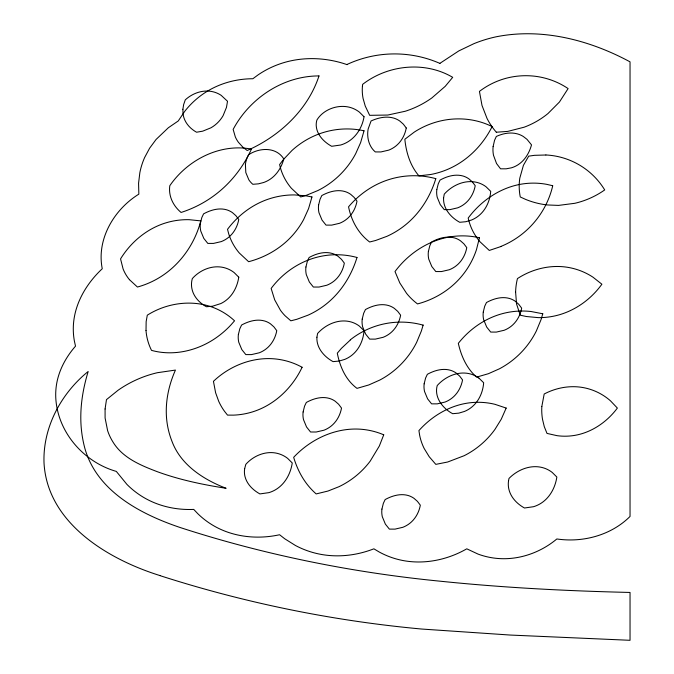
<?xml version="1.0" encoding="UTF-8"?>
<svg xmlns="http://www.w3.org/2000/svg" width="674" height="674" viewBox="0 0 674 674"><rect width="100%" height="100%" fill="white"/><g stroke="black" fill="none" stroke-linecap="round" stroke-linejoin="round"><path stroke-width="1.01" d="M423.146 325.037L421.368 331.001L416.675 342.299A86.323 86.323 0 0 1 379.807 380.06L368.788 384.955L356.993 388.367A43.616 43.616 0 0 1 351.238 383.194C343.563 374.955 339.46 364.078 337.295 353.184L341.398 348.374L350.404 339.932M435.808 178.661C430.543 195.982 420.702 212.032 406.826 223.768A84.697 84.697 0 0 1 386.943 236.313L375.629 240.483L369.664 242A50.668 50.668 0 0 1 363.775 236.818C355.813 228.646 350.766 217.938 348.551 206.817C357.911 195.738 369.9 186.875 383.396 181.533A83.172 83.172 0 0 1 435.817 178.652M440.038 63.255L458.792 50.921L473.982 43.633A133.469 133.469 0 0 1 495.828 36.868C541.677 27.567 589.523 39.977 630.038 61.848L630.038 516.444C611.158 535.282 582.917 542.84 556.85 538.964C540.026 553.042 517.615 560.717 495.66 558.266A74.106 74.106 0 0 1 478.093 554.112L466.779 548.821C445.666 560.962 419.776 565.612 396.118 558.914A80.88 80.88 0 0 1 379.243 552.014L373.885 548.821C356.42 555.654 337.008 557.802 318.591 553.91A88.075 88.075 0 0 1 295.448 545.493L284.698 538.753L279.592 534.743C256.684 539.798 231.603 536.984 211.501 524.448A79.709 79.709 0 0 1 197.819 513.714L193.733 509.409C178.467 510.066 162.973 507.202 149.224 500.437A83.45 83.45 0 0 1 126.965 484.446L116.324 471.412C83.5 462.019 57.214 431.798 55.74 397.205A64.814 64.814 0 0 1 56.86 382.562C59.489 368.964 66.448 356.512 75.513 346.15L74.393 341.12A67.029 67.029 0 0 1 73.356 325.938C74.351 303.822 86.365 283.586 102.254 268.741C96.348 239.186 114.108 209.412 138.844 194.146L138.574 183.21L139.855 172.62A70.77 70.77 0 0 1 144.615 157.556L149.628 148.196L156.073 139.467L168.365 127.74L178.256 120.958L184.634 111.471A83.416 83.416 0 0 1 209.749 89.819C222.85 82.489 237.855 78.757 252.851 78.74L257.957 74.974A92.633 92.633 0 0 1 280.047 63.853C301.657 56.372 325.66 57.164 347.144 64.662M501.018 246.507L489.29 250.442L479.972 241.747A54.131 54.131 0 0 1 469.433 222.757L468.186 218.073C481.447 200.254 501.33 186.833 523.572 183.8A72.438 72.438 0 0 1 546.808 184.364L552.629 185.704M496.334 132.222L507.783 131.388L524.145 127.201A82.936 82.936 0 0 0 547.996 113.527L559.437 102.027L568.106 88.589C558.257 81.899 546.799 77.687 534.988 76.246A77.266 77.266 0 0 0 505.845 78.336C496.308 80.939 487.285 85.371 479.441 91.403L482.003 105.464L487.032 118.439A66.819 66.819 0 0 0 496.325 132.222M545.889 155.003L534.49 155.323L528.702 156.149L523.428 165.29L519.797 178.155A55.15 55.15 0 0 0 519.797 194.306L520.261 196.96L525.585 199.386A79.877 79.877 0 0 0 547.499 204.963L558.569 205.402L574.888 203.287A85.025 85.025 0 0 0 604.704 189.925A73.07 73.07 0 0 0 545.889 154.969M159.957 575.562C108.169 559.42 47.365 523.184 44.021 462.962C42.681 427.527 61.022 393.481 88.176 371.484C82.632 389.69 79.591 408.874 81.251 427.914A117.706 117.706 0 0 0 84.941 448.64C97.132 491.472 140.933 514.313 180.194 527.531A1147.906 1147.906 0 0 0 219.791 539.621C260.72 551.298 302.272 560.76 344.195 568.123A1285.444 1285.444 0 0 0 440.038 581.182C503.166 587.686 566.598 590.98 630.038 592.446L630.038 640.3L510.294 635.051L421.739 629.044A1218.937 1218.937 0 0 1 159.94 575.613M479.012 378.19L483.662 382.739C482.988 391.923 479.071 401.097 471.851 407.02A28.957 28.957 0 0 1 464.47 411.443L458.826 413.128L452.701 413.701C442.776 408.52 433.93 397.281 437.224 385.553C445.396 376.387 458.497 370.574 470.738 374.036A25.107 25.107 0 0 1 479.012 378.19M129.442 279.659L137.437 287.04A85.328 85.328 0 0 0 154.06 280.569C177.329 268.648 194.297 246.069 200.776 220.887L189.183 219.69A73.626 73.626 0 0 0 166.604 222.647C147.328 228.267 130.992 241.899 120.553 258.892L123.106 268.985A39.067 39.067 0 0 0 129.442 279.659M146.022 330.538L146.148 321.65L147.294 315.188C168.896 301.505 197.785 298.607 220.668 310.891A64.611 64.611 0 0 1 234.552 320.816L230.71 325.18A91.554 91.554 0 0 1 217.618 336.714C198.906 350.387 174.153 356.63 151.515 350.37A53.128 53.128 0 0 1 146.005 330.538M350.312 339.822A81.664 81.664 0 0 1 423.12 325.138M552.739 185.729A86.82 86.82 0 0 1 500.976 246.406M347.051 64.46A112.752 112.752 0 0 1 439.962 63.423M515.61 292.145L516.545 303.974L520.261 315.188L526.31 316.51L538.24 317.631A72.539 72.539 0 0 0 555.486 315.777C574.181 311.455 590.719 299.703 601.89 284.217L592.952 277.166A64.906 64.906 0 0 0 567.281 267.258C549.984 264.537 532.013 269.078 517.447 278.589L516.95 280.738A62.909 62.909 0 0 0 515.711 289.803L515.61 292.145M182.89 109.264L183.042 113.805A22.267 22.267 0 0 0 184.895 120.225C187.288 125.398 191.61 129.475 196.547 132.222L202.672 131.177L210.928 127.816A32.731 32.731 0 0 0 223.111 115.642L226.472 107.377L227.517 101.26L221.165 95.337A25.713 25.713 0 0 0 213.532 91.908C203.531 89.221 192.756 92.995 185.291 99.853L183.64 104.588L182.89 109.264M316.923 337.227C316.258 347.851 324.236 356.849 333.074 361.626L339.191 361.053L344.835 359.368A28.957 28.957 0 0 0 352.224 354.945C359.436 349.022 363.362 339.848 364.036 330.664L359.385 326.115A25.107 25.107 0 0 0 351.103 321.961C338.87 318.499 325.769 324.312 317.589 333.478L316.923 337.227M443.593 197.895C442.928 208.519 450.906 217.517 459.735 222.294L465.86 221.712L471.505 220.027A28.957 28.957 0 0 0 478.894 215.613C486.106 209.69 490.032 200.515 490.706 191.332L486.047 186.774A25.107 25.107 0 0 0 477.773 182.629C465.54 179.166 452.439 184.979 444.259 194.146L443.593 197.895M105.085 408.983L105.093 417.99L107.621 430.678A51.595 51.595 0 0 0 113.03 442.11C122.769 458.067 140.849 465.422 157.531 471.783C179.68 479.854 202.857 484.682 226.11 488.296C203.615 479.635 180.902 465.094 172.064 441.554A81.082 81.082 0 0 1 167.101 422.952C164.532 404.981 168.104 386.547 175.442 370.077L157.337 372.714A113.021 113.021 0 0 0 118.11 390.229L106.475 399.631L105.085 408.983M541.829 406.489L541.736 409.067A56.987 56.987 0 0 0 542.519 419.329L544.289 426.676L547.002 433.407L557.01 435.665A58.158 58.158 0 0 0 571.771 435.808C590.079 433.66 606.49 422.682 617.367 408.073L610.476 400.828A56.473 56.473 0 0 0 579.606 387.053C567.432 385.671 554.988 388.317 544.188 394.004L541.829 406.489M362.41 86.466L362.292 88.53A43.692 43.692 0 0 0 363.084 98.455L365.249 106.054L369.664 115.33L387.777 115.043L405.335 111.227A96.138 96.138 0 0 0 431.857 97.941L445.211 86.348L452.701 77.333C424.864 60.879 387.887 64.788 362.629 84.368L362.41 86.466M493.115 146.612L492.964 148.786A29.016 29.016 0 0 0 493.511 155.323L496.544 163.538L500.555 168.812L506.157 168.82L511.33 167.843A25.764 25.764 0 0 0 518.213 164.667C525.063 160.159 529.402 152.669 531.516 144.885L526.984 139.324L523.353 136.519A22.672 22.672 0 0 0 517.093 133.806C510.134 131.986 502.762 133.519 496.334 136.443L494.548 140.318L493.115 146.612M245.412 164.54L245.808 172.536L248.841 179.798A20.414 20.414 0 0 0 252.843 184.297L258.445 183.842L263.627 182.511A28.94 28.94 0 0 0 270.51 178.989C277.275 174.288 281.681 166.823 283.813 158.963C276.197 146.713 259.448 147.513 248.622 154.742A25.646 25.646 0 0 0 245.403 164.54M200.372 223.372L200.22 225.301A22.537 22.537 0 0 0 200.768 231.064L203.801 238.385L207.811 243.407L213.473 243.415L221.283 241.595A27.078 27.078 0 0 0 230.011 236.094C234.662 231.713 237.636 225.739 238.773 219.48L235.875 215.663L232.479 212.664A19.832 19.832 0 0 0 226.54 209.782C218.738 207.575 210.49 210.094 203.59 213.852L201.804 217.601L200.372 223.372M238.369 334.557L238.225 336.495A22.537 22.537 0 0 0 238.764 342.249L241.806 349.57L245.808 354.591L251.469 354.6L259.288 352.788A27.078 27.078 0 0 0 268.008 347.287C272.667 342.898 275.632 336.924 276.77 330.664L273.88 326.848L270.485 323.849A19.832 19.832 0 0 0 264.537 320.976C256.735 318.76 248.487 321.287 241.587 325.037L239.809 328.786L238.369 334.557M305.929 266.997L305.777 268.934A22.537 22.537 0 0 0 306.325 274.689L309.358 282.018L313.368 287.04L319.029 287.048L326.839 285.228A27.078 27.078 0 0 0 335.568 279.727C340.218 275.337 343.192 269.373 344.33 263.113L341.432 259.288L338.036 256.297A19.832 19.832 0 0 0 332.097 253.416C324.295 251.2 316.047 253.727 309.147 257.476L307.361 261.234L305.929 266.997M318.591 205.073L318.448 207.011A22.537 22.537 0 0 0 318.987 212.765L322.029 220.095L326.031 225.108L331.692 225.124L339.511 223.305A27.078 27.078 0 0 0 348.239 217.803C352.89 213.414 355.855 207.44 356.993 201.181L354.103 197.364L350.707 194.365A19.832 19.832 0 0 0 344.759 191.492C336.958 189.276 328.71 191.804 321.81 195.553L320.032 199.31L318.591 205.073M303.115 411.966L302.963 413.903A22.537 22.537 0 0 0 303.511 419.658L306.544 426.979L310.554 432L316.216 432.009L324.026 430.197A27.078 27.078 0 0 0 332.754 424.687C337.404 420.306 340.37 414.333 341.516 408.073L338.618 404.257L335.222 401.257A19.832 19.832 0 0 0 329.283 398.385C321.481 396.169 313.233 398.688 306.333 402.445L304.547 406.195L303.115 411.966M362.224 319.072L362.073 321.009A22.537 22.537 0 0 0 362.62 326.764L365.653 334.093L369.664 339.115L375.325 339.123L383.135 337.303A27.078 27.078 0 0 0 391.864 331.802C396.514 327.412 399.488 321.447 400.626 315.188L397.727 311.363L394.341 308.372A19.832 19.832 0 0 0 388.392 305.491C380.591 303.275 372.343 305.802 365.443 309.551L363.657 313.309L362.224 319.072M381.931 509.081L381.779 511.01A22.537 22.537 0 0 0 382.327 516.764L385.359 524.094L389.37 529.115L395.031 529.124L402.841 527.304A27.078 27.078 0 0 0 411.57 521.802C416.22 517.413 419.186 511.448 420.332 505.188L417.433 501.363L414.038 498.372A19.832 19.832 0 0 0 408.099 495.491C400.297 493.275 392.049 495.803 385.149 499.56L383.363 503.31L381.931 509.081M428.378 251.52L428.226 253.449A22.537 22.537 0 0 0 428.774 259.212L431.807 266.533L435.808 271.555L441.47 271.563L449.288 269.743A27.078 27.078 0 0 0 458.017 264.242C462.667 259.861 465.633 253.887 466.779 247.628L463.881 243.811L460.485 240.812A19.832 19.832 0 0 0 454.546 237.939C446.736 235.723 438.488 238.242 431.587 242L429.81 245.749L428.378 251.52M436.819 189.588L436.668 191.526A22.537 22.537 0 0 0 437.215 197.28L440.248 204.61L444.259 209.631L449.92 209.639L457.73 207.819A27.078 27.078 0 0 0 466.459 202.318C471.109 197.929 474.083 191.964 475.221 185.704L472.322 181.879L468.927 178.888A19.832 19.832 0 0 0 462.987 176.007C455.186 173.791 446.938 176.318 440.038 180.076L438.252 183.825L436.819 189.588M424.148 383.818L424.005 385.755A22.537 22.537 0 0 0 424.544 391.51L427.586 398.831L431.587 403.852L437.249 403.861L445.067 402.049A27.078 27.078 0 0 0 453.796 396.539C458.446 392.158 461.412 386.185 462.549 379.925L459.66 376.109L456.264 373.11A19.832 19.832 0 0 0 450.316 370.237C442.515 368.021 434.267 370.54 427.367 374.297L425.589 378.047L424.148 383.818M483.266 312.037L483.115 313.974A22.537 22.537 0 0 0 483.662 319.729L486.695 327.058L490.706 332.071L496.359 332.088L504.177 330.268A27.078 27.078 0 0 0 512.906 324.767C517.556 320.377 520.522 314.404 521.668 308.144L518.769 304.328L515.374 301.329A19.832 19.832 0 0 0 509.434 298.456C501.625 296.24 493.376 298.767 486.476 302.516L484.699 306.274L483.266 312.037M244.679 468.59L244.451 470.679A19.883 19.883 0 0 0 245.066 476.813C247.088 484.429 253.18 490.217 259.886 493.924L268.901 492.635A29.867 29.867 0 0 0 276.803 488.953C285.565 483.182 290.721 473.165 292.255 462.962L287.604 458.345A26.96 26.96 0 0 0 279.331 453.939C267.325 449.971 253.938 455.152 245.808 464.369L244.679 468.59M508.567 480.554L508.339 482.66A22.596 22.596 0 0 0 508.794 488.869C510.606 497.319 517.101 503.95 524.482 508.002L533.496 506.713A29.867 29.867 0 0 0 541.399 503.031C550.161 497.252 555.317 487.235 556.85 477.04L552.2 472.423A26.918 26.918 0 0 0 543.884 468.009C531.449 463.998 517.817 469.416 508.996 478.447L508.567 480.554M238.773 277.183C237.534 285.296 234.004 293.249 227.863 298.826A29.74 29.74 0 0 1 220.828 303.57L212.529 306.223L206.404 306.737C199.293 302.87 193.16 296.265 191.795 288.068A21.349 21.349 0 0 1 191.879 280.451L192.326 278.589C200.456 269.373 213.843 264.191 225.849 268.159A26.96 26.96 0 0 1 234.122 272.566L238.773 277.183M364.036 116.737C362.427 126.56 357.052 135.954 348.584 141.397A30.591 30.591 0 0 1 340.682 145.011L331.667 146.292C324.009 142.071 316.822 134.884 316.224 125.709A16.757 16.757 0 0 1 316.915 120.006C323.545 109.062 338.82 103.745 351.103 107.714A26.96 26.96 0 0 1 359.385 112.12L364.036 116.737M479.441 237.779L476.493 249.565A81.487 81.487 0 0 1 458.505 279.82C447.485 291.539 433.053 299.863 417.518 303.923L415.454 302.306A60.331 60.331 0 0 1 406.557 293.316L399.825 282.97L394.998 271.555C409.421 252.11 431.773 238.074 456.155 236.127A76.516 76.516 0 0 1 479.441 237.779M406.254 128.001C405.116 134.252 402.151 140.226 397.492 144.615A27.078 27.078 0 0 1 388.772 150.117L380.953 151.936L375.292 151.92C370.464 147.867 368.012 141.574 367.726 135.373A27.853 27.853 0 0 1 368.164 128.961L371.071 120.958C378.165 117.748 386.379 115.835 394.02 118.186A20.936 20.936 0 0 1 399.968 121.16L403.355 124.176L406.254 128.001M364.036 130.815L360.624 142.602L355.72 153.613A86.323 86.323 0 0 1 317.968 190.506L306.67 195.182L300.697 196.96L291.379 188.265A54.131 54.131 0 0 1 280.839 169.275L279.592 164.591L283.442 159.494L292.044 150.42A83.129 83.129 0 0 1 317.589 134.497C332.274 128.768 348.627 127.335 364.036 130.815M311.961 196.96L308.549 208.687L303.645 219.547A82.734 82.734 0 0 1 289.795 238.301C278.556 249.7 264.073 257.662 248.622 261.706L239.304 253.003A54.131 54.131 0 0 1 228.764 234.013L227.517 229.328C237.332 216.244 250.669 205.705 266.045 199.951A79.532 79.532 0 0 1 294.479 194.921L306.139 195.856L311.961 196.96M542.781 313.781L540.995 319.746L536.31 331.044A86.323 86.323 0 0 1 499.434 368.804L488.414 373.699L476.628 377.111C466.678 368.518 461.151 355.948 458.328 343.336C469.475 329.198 484.935 318.339 502.391 313.654A76.811 76.811 0 0 1 531.12 311.523L542.781 313.781M356.993 257.476C351.727 274.798 341.887 290.848 328.011 302.584A84.697 84.697 0 0 1 308.128 315.129L296.813 319.299L290.848 320.816L285.094 315.777A47.846 47.846 0 0 1 280.409 310.2L274.697 299.863L271.142 288.447C283.383 272.026 301.598 259.996 321.793 256.145A77.847 77.847 0 0 1 357.001 257.476M318.996 75.926C307.841 109.98 279.457 136.258 247.215 150.513L242.901 147.202L238.444 142.315A28.367 28.367 0 0 1 235.327 136.906L233.145 129.408C249.709 98.21 283.257 75.85 318.996 75.926M383.733 434.814L379.336 446.011L370.22 461.109A84.823 84.823 0 0 1 339.014 486.679L327.977 491.043L316.182 493.924A68.327 68.327 0 0 1 308.507 486.03C301.581 477.664 296.762 467.705 293.662 457.334C311.986 437.67 339.595 425.606 366.622 429.902A71.242 71.242 0 0 1 383.733 434.814M506.182 408.073L501.254 419.211L494.994 429.338A85.109 85.109 0 0 1 464.209 455.683L447.671 462.01L435.808 464.369L429.212 456.719L424.199 448.539A52.682 52.682 0 0 1 419.649 435.278L418.925 430.593C432.472 415.361 451.386 404.417 471.893 402.58A70.256 70.256 0 0 1 494.927 404.307L506.182 408.073M251.436 149.106C245.446 162.24 237.181 174.339 226.969 184.55A113.914 113.914 0 0 1 181.07 212.453C175.206 207.575 170.817 200.684 169.789 193.05A26.522 26.522 0 0 1 169.806 185.704C187.507 159.89 219.977 143.107 251.436 149.106M302.104 367.263C292.128 388.409 273.585 405.942 250.846 412.387A73.062 73.062 0 0 1 233.533 415.133L227.517 415.108L224.543 411.351A56.86 56.86 0 0 1 218.738 401.375L215.629 392.799L213.439 381.332C230.862 364.676 255.901 355.493 279.937 359.562A69.7 69.7 0 0 1 302.104 367.263M492.113 126.594C483.544 143.731 469.753 158.373 452.591 167.068A81.908 81.908 0 0 1 430.787 174.482L418.925 175.847C410.188 165.703 406.127 152.391 404.847 139.257L414.316 132.07A82.329 82.329 0 0 1 441.184 120.798C458.177 116.998 476.476 118.793 492.113 126.594"/></g></svg>
